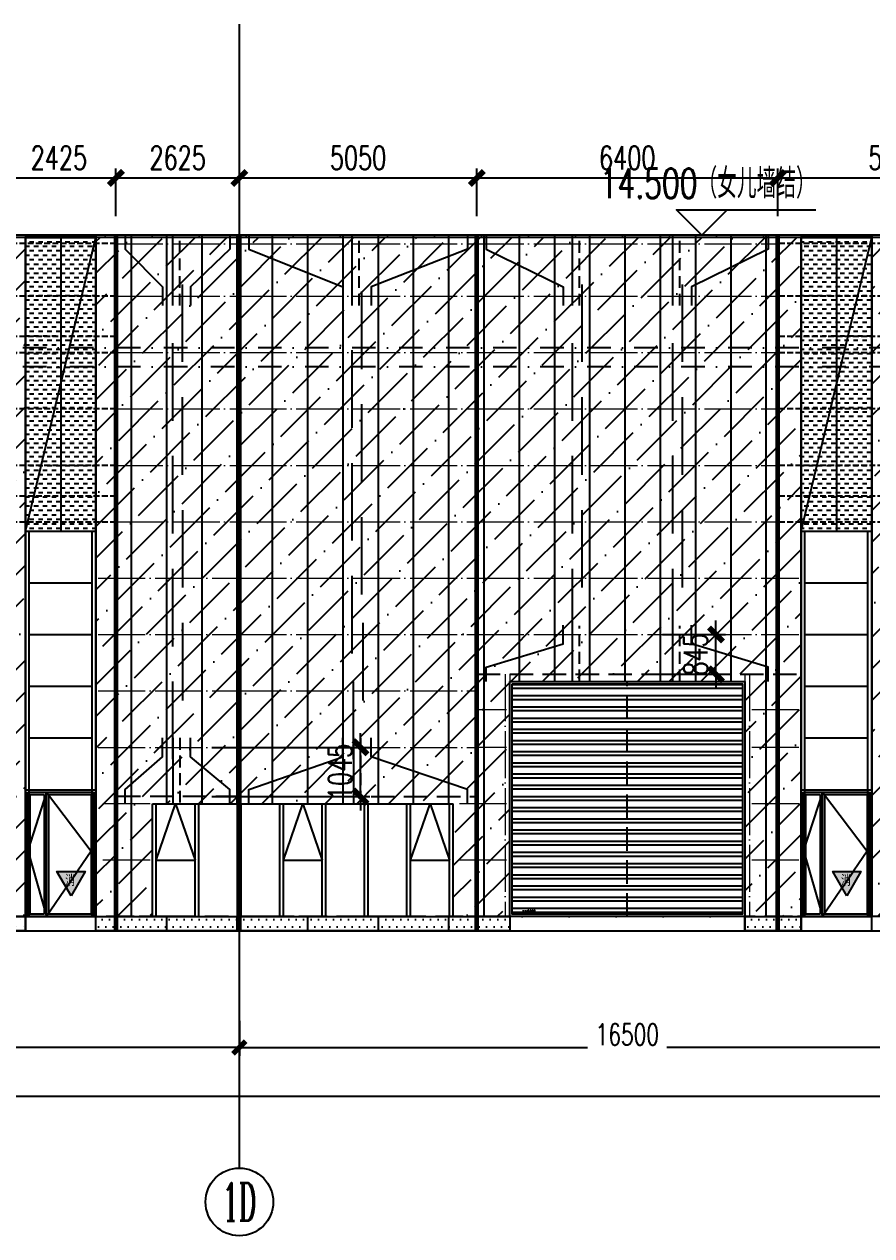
# Model space of a CAD drawing. Extents: x -2072575 to 87763, y -155913 to 742026.
# Drawn here: x -1813073 to -1795048, y 501003 to 526778 of the extents above; entities that cross this region are included whole.
import ezdxf
from ezdxf.enums import TextEntityAlignment as Align

# ---------------------------------------------------------------- set-up
doc = ezdxf.new("R2010")
doc.units = 0
doc.header["$LTSCALE"] = 1000
for name, pattern in [('20剖面图$0$DASH', [0.35, 0.25, -0.1]), ('__DASH', [0.35, 0.25, -0.1]), ('CENTER', [2, 1.25, -0.25, 0.25, -0.25]), ('DASHDOT', [1, 0.5, -0.25, 0, -0.25]), ('DASHED', [0.75, 0.5, -0.25]), ('DOT', [0.25, 0, -0.25]), ('DOTE', [2.42, 2, -0.2, 0.02, -0.2]), ('HIDDEN2', [0.1875, 0.125, -0.0625])]:
    doc.linetypes.add(name, pattern=pattern)
doc.layers.get('Defpoints').update_dxf_attribs({"color": 210})
for name, color, linetype in [('!ZN1-填充-8', 8, 'Continuous'), ('!ZN1-文字-7', 7, 'Continuous'), ('!ZN1-标注-173', 173, 'Continuous'), ('!ZN3-玻璃幕墙-4', 4, 'Continuous'), ('!ZN4-辅助材料-1', 1, 'Continuous'), ('!ZN5-铝材断面-6', 6, 'Continuous'), ('12圆钢+30钢套管撑杆', 3, 'Continuous'), ('12圆钢斜拉条', 30, 'Continuous'), ('12圆钢直拉条', 22, 'Continuous'), ('250×150×4.5×8 H型钢', 3, 'HIDDEN2'), ('3符号', 3, 'Continuous'), ('3铝板幕墙', 3, 'Continuous'), ('4玻璃幕墙', 4, 'Continuous'), ('60x60x5钢方管', 6, '20剖面图$0$DASH'), ('A-AXIS-DOTE', 14, 'DOTE'), ('A-AXIS-DP', 126, 'Continuous'), ('A-HATCH-2', 251, 'Continuous'), ('A-LIN-V', 9, 'Continuous'), ('A-门窗表显示尺寸', 160, 'Continuous'), ('AS-WALL', 40, 'Continuous'), ('DIM', 173, 'Continuous'), ('DOT', 8, 'DOT'), ('DOTE', 1, 'CENTER'), ('IE-填充-JYZS', 7, 'Continuous'), ('压型钢板', 23, 'Continuous')]:
    doc.layers.add(name, color=color, linetype=linetype)
for name, color, linetype, lineweight in [('A-WALL-HATCH', 8, 'Continuous', 13), ('冷弯薄壁C型钢 250x75x20x3.0', 51, 'DOTE', 0), ('梁', 4, 'Continuous', 18)]:
    doc.layers.add(name, color=color, linetype=linetype, lineweight=lineweight)
doc.styles.add('_TCH_AXIS', font='COMPLEX', dxfattribs={"bigfont": 'GBCBIG'})
doc.styles.add('A-STANDARD', font='SIMPLEX', dxfattribs={"bigfont": 'GBCBIG'})
doc.styles.add('DHTEXT-1', font='romans.shx', dxfattribs={"width": 0.7, "bigfont": 'chinese.shx'})
doc.styles.add('卓越符号', font='ROMANS.shx', dxfattribs={"width": 0.7, "bigfont": 'CHINESE.shx'})
doc.styles.add('样式 1', font='romans.shx', dxfattribs={"width": 0.7, "bigfont": 'chinese.shx'})
doc.dimstyles.new('ZN180', dxfattribs={"dimscale": 180, "dimtxt": 2.5, "dimasz": 1.5, "dimexe": 1, "dimexo": 2, "dimgap": 0.9, "dimtad": 1, "dimdec": 0, "dimdsep": 46, "dimtxsty": 'DHTEXT-1', "dimblk": 'ARCHTICK', "dimcen": 2.5, "dimclrd": 173, "dimclre": 173, "dimclrt": 7, "dimazin": 2, "dimtfac": 1, "dimtdec": 0, "dimtix": 1, "dimtmove": 2, "dimatfit": 3, "dimfxl": 0, "dimarcsym": 0})
doc.dimstyles.new('ZN200', dxfattribs={"dimscale": 200, "dimtxt": 2.5, "dimasz": 1.5, "dimexe": 1, "dimexo": 2, "dimgap": 0.9, "dimtad": 1, "dimdec": 0, "dimdsep": 46, "dimtxsty": 'DHTEXT-1', "dimblk": 'ARCHTICK', "dimcen": 2.5, "dimclrd": 173, "dimclre": 173, "dimclrt": 7, "dimazin": 2, "dimtfac": 1, "dimtdec": 0, "dimtix": 1, "dimtmove": 2, "dimatfit": 3, "dimfxl": 0, "dimtolj": 1, "dimtzin": 0, "dimarcsym": 0})
pattern_1 = [(0, (1884997.87, -507792.86), (79.375, 158.75), [0, -158.75])]
pattern_2 = [(45, (1875021.75, -503214.68), (252.5697, 926.08891), [1190.625, -238.125, 0, -238.125])]
pattern_3 = [(0, (1875021.75, -503214.675), (95.25, 95.25), [95.25, -95.25])]

# ---------------------------------------------------------------- blocks, each defined once
blk = doc.blocks.new('_ArchTick')
at = {"color": 0, "linetype": 'ByBlock', "const_width": 0.4}
blk.add_lwpolyline([(-0.5, -0.5), (0.5, 0.5)], dxfattribs=at)
blk = doc.blocks.new('*D84')
at = {"layer": 'Defpoints', "color": 0, "ltscale": 1800, "transparency": 16777216}
for p in [(-600, -1855), (125900, -1855), (125900, -3824)]:
    blk.add_point(p, dxfattribs=at)
at = {"layer": 'DIM', "color": 173, "linetype": 'ByBlock', "lineweight": -2, "ltscale": 1800, "transparency": 16777216}
for p, q in [((-600, -2215), (-600, -4004)), ((125900, -2215), (125900, -4004)), ((-600, -3824), (61655, -3824)), ((125900, -3824), (63644, -3824))]:
    blk.add_line(p, q, dxfattribs=at)
at = {"layer": 'DIM', "color": 173, "lineweight": -2, "ltscale": 1800, "transparency": 16777216, "xscale": 270, "yscale": 270, "zscale": 270, "rotation": 180}
blk.add_blockref('_ArchTick', (-600, -3824), dxfattribs=at)
at = {"layer": 'DIM', "color": 173, "lineweight": -2, "ltscale": 1800, "transparency": 16777216, "xscale": 270, "yscale": 270, "zscale": 270}
blk.add_blockref('_ArchTick', (125900, -3824), dxfattribs=at)
at = {"layer": 'DIM', "color": 7, "ltscale": 1800, "transparency": 16777216, "insert": (62650, -3549), "char_height": 450, "attachment_point": 5, "style": 'DHTEXT-1'}
blk.add_mtext('126500', dxfattribs=at)
blk = doc.blocks.new('*D90')
at = {"layer": 'Defpoints', "color": 0, "ltscale": 1800, "transparency": 16777216}
for p in [(60000, -1855), (76500, -1855), (76500, -2784)]:
    blk.add_point(p, dxfattribs=at)
at = {"layer": 'DIM', "color": 173, "linetype": 'ByBlock', "lineweight": -2, "ltscale": 1800, "transparency": 16777216}
for p, q in [((60000, -2215), (60000, -2964)), ((76500, -2215), (76500, -2964)), ((60000, -2784), (67406, -2784)), ((76500, -2784), (69095, -2784))]:
    blk.add_line(p, q, dxfattribs=at)
at = {"layer": 'DIM', "color": 173, "lineweight": -2, "ltscale": 1800, "transparency": 16777216, "xscale": 270, "yscale": 270, "zscale": 270, "rotation": 180}
blk.add_blockref('_ArchTick', (60000, -2784), dxfattribs=at)
at = {"layer": 'DIM', "color": 173, "lineweight": -2, "ltscale": 1800, "transparency": 16777216, "xscale": 270, "yscale": 270, "zscale": 270}
blk.add_blockref('_ArchTick', (76500, -2784), dxfattribs=at)
at = {"layer": 'DIM', "color": 7, "ltscale": 1800, "transparency": 16777216, "insert": (68250, -2509), "char_height": 450, "attachment_point": 5, "style": 'DHTEXT-1'}
blk.add_mtext('16500', dxfattribs=at)
blk = doc.blocks.new('*D91')
at = {"layer": 'Defpoints', "color": 0, "ltscale": 1800, "transparency": 16777216}
for p in [(76500, -1855), (93000, -1855), (93000, -2784)]:
    blk.add_point(p, dxfattribs=at)
at = {"layer": 'DIM', "color": 173, "linetype": 'ByBlock', "lineweight": -2, "ltscale": 1800, "transparency": 16777216}
for p, q in [((76500, -2215), (76500, -2964)), ((93000, -2215), (93000, -2964)), ((76500, -2784), (83906, -2784)), ((93000, -2784), (85595, -2784))]:
    blk.add_line(p, q, dxfattribs=at)
at = {"layer": 'DIM', "color": 173, "lineweight": -2, "ltscale": 1800, "transparency": 16777216, "xscale": 270, "yscale": 270, "zscale": 270, "rotation": 180}
blk.add_blockref('_ArchTick', (76500, -2784), dxfattribs=at)
at = {"layer": 'DIM', "color": 173, "lineweight": -2, "ltscale": 1800, "transparency": 16777216, "xscale": 270, "yscale": 270, "zscale": 270}
blk.add_blockref('_ArchTick', (93000, -2784), dxfattribs=at)
at = {"layer": 'DIM', "color": 7, "ltscale": 1800, "transparency": 16777216, "insert": (84750, -2509), "char_height": 450, "attachment_point": 5, "style": 'DHTEXT-1'}
blk.add_mtext('16500', dxfattribs=at)
blk = doc.blocks.new('卓越-轴号')
blk.add_circle((0, 0), 4)
at = {"color": 0, "style": '_TCH_AXIS', "width": 1.041667, "flags": 8}
blk.add_attdef('A', text='', height=4.48, dxfattribs=at).set_placement((-2, -2.24), (2, -2.24), align=Align.FIT)
blk = doc.blocks.new('*U226')
at = {"ltscale": 10}
blk.add_line((3.48, 0), (-6.85, 0), dxfattribs=at)
blk.add_lwpolyline([(3, 3), (0, 0), (-3, 3), (13.45, 3)])
at = {"color": 0, "style": '卓越符号', "width": 0.7, "flags": 8}
blk.add_attdef('±0.000', text='', height=3.5, dxfattribs=at).set_placement((13.45, 4.35), align=Align.RIGHT)
blk = doc.blocks.new('消防救援口标识')
blk.add_wipeout([(0, 0), (-150, 260), (150, 260)]).dxf.layer = '!ZN1-标注-173'
at = {"layer": '!ZN1-填充-8'}
h = blk.add_hatch(color=252, dxfattribs=at)
h.dxf.hatch_style = 1
h.paths.add_polyline_path([(0, 0), (-150, 260), (150, 260)])
at = {"layer": '!ZN1-标注-173'}
blk.add_lwpolyline([(0, 0), (-150, 260), (150, 260)], close=True, dxfattribs=at)
at = {"layer": '!ZN1-文字-7', "ltscale": 1.5, "style": '样式 1', "width": 0.7}
blk.add_text('消', height=120, dxfattribs=at).set_placement((-62, 164), align=Align.MIDDLE_LEFT)
blk = doc.blocks.new('w4243')
at = {"layer": '!ZN4-辅助材料-1', "xscale": 2, "yscale": 2, "zscale": 2}
blk.add_blockref('消防救援口标识', (-1646421, 506714), dxfattribs=at)
blk = doc.blocks.new('20250915090950')
at = {"layer": '!ZN1-填充-8'}
h = blk.add_hatch(dxfattribs=at)
h.set_pattern_fill('ANSI36', color=252, scale=300, style=0)
h.set_pattern_definition(pattern_2)
h.paths.add_polyline_path([(56950, 0), (60450, 0), (64550, 0), (58150, 0), (58150, 2400), (64550, 2400), (64550, 0), (65750, 0), (65750, 5000), (70750, 5000), (70750, 0), (71950, 0), (71950, 14450), (56950, 14450)])
h = blk.add_hatch(dxfattribs=at)
h.set_pattern_fill('ANSI36', color=252, scale=300, style=0)
h.set_pattern_definition(pattern_2)
h.paths.add_polyline_path([(73450, 0), (76950, 0), (81050, 0), (74650, 0), (74650, 2400), (81050, 2400), (81050, 0), (82250, 0), (82250, 5000), (87250, 5000), (87250, 0), (88450, 0), (88450, 14450), (73450, 14450)])
h = blk.add_hatch(dxfattribs=at)
h.set_pattern_fill('ANSI36', color=252, scale=300, style=0)
h.set_pattern_definition(pattern_2)
h.paths.add_polyline_path([(89950, 0), (93450, 0), (97550, 0), (91150, 0), (91150, 2400), (97550, 2400), (97550, 0), (98750, 0), (98750, 5000), (103750, 5000), (103750, 0), (104950, 0), (104950, 14450), (89950, 14450)])
h = blk.add_hatch(dxfattribs=at)
h.set_pattern_fill('DOTS', color=252, scale=100, style=0)
h.set_pattern_definition(pattern_1)
h.paths.add_polyline_path([(73450, 0), (82250, 0), (82250, -300), (73450, -300)])
h = blk.add_hatch(dxfattribs=at)
h.set_pattern_fill('DOTS', color=252, scale=100, style=0)
h.set_pattern_definition(pattern_1)
h.paths.add_polyline_path([(70750, 0), (71950, 0), (71950, -300), (70750, -300)])
h = blk.add_hatch(dxfattribs=at)
h.set_pattern_fill('DOTS', color=252, scale=100, style=0)
h.set_pattern_definition(pattern_1)
h.paths.add_polyline_path([(87250, 0), (88450, 0), (88450, -300), (87250, -300)])
at = {"layer": 'A-HATCH-2'}
h = blk.add_hatch(dxfattribs=at)
h.set_pattern_fill('ANSI32', color=256, scale=50, angle=45)
h.set_pattern_definition([(180, (1725730.16, -517237.45), (-1e-14, -238.125), []), (180, (1725650.8, -517158.08), (-1e-14, -238.125), [])])
h.paths.add_polyline_path([(82300, 4950), (87200, 4950), (87200, 50), (82300, 50)])
at = {"layer": 'IE-填充-JYZS', "ltscale": 10}
h = blk.add_hatch(dxfattribs=at)
h.set_pattern_fill('DASH', color=252, scale=100)
h.set_pattern_definition(pattern_3)
h.paths.add_polyline_path([(73450, 8200), (71950, 8200), (71950, 14450), (73450, 14450)])
h = blk.add_hatch(dxfattribs=at)
h.set_pattern_fill('DASH', color=252, scale=100)
h.set_pattern_definition(pattern_3)
h.paths.add_polyline_path([(89950, 8200), (88450, 8200), (88450, 14450), (89950, 14450)])
at = {"layer": '!ZN3-玻璃幕墙-4', "color": 252, "ltscale": 10}
for points in [[(74730, 1200), (75145, 2400), (75560, 1200)], [(77440, 1200), (77850, 2400), (78260, 1200)], [(80140, 1200), (80555, 2400), (80970, 1200)]]:
    blk.add_lwpolyline(points, dxfattribs=at)
at = {"layer": '3铝板幕墙', "color": 252, "ltscale": 2000}
for p, q in [((74950, 0), (74950, -300)), ((76450, 0), (76450, -300)), ((77950, 0), (77950, -300)), ((79450, 0), (79450, -300)), ((80950, 0), (80950, -300))]:
    blk.add_line(p, q, dxfattribs=at)
for points in [[(70750, 0), (71950, 0), (71950, -300), (70750, -300)], [(73450, 0), (82250, 0), (82250, -300), (73450, -300)], [(87250, 0), (88450, 0), (88450, -300), (87250, -300)]]:
    blk.add_lwpolyline(points, close=True, dxfattribs=at)
at = {"layer": '4玻璃幕墙', "color": 252, "ltscale": 1.5}
for p, q in [((71950, 0), (71950, 8200)), ((71950, 8200), (73450, 8200)), ((72030, 0), (72030, 8200)), ((73370, 0), (73370, 8200)), ((73450, 0), (73450, 8200)), ((88450, 0), (88450, 8200)), ((88450, 8200), (89950, 8200)), ((88530, 0), (88530, 8200)), ((89870, 0), (89870, 8200)), ((89950, 0), (89950, 8200)), ((72030, 7100), (73370, 7100)), ((88530, 7100), (89870, 7100)), ((72030, 6000), (73370, 6000)), ((88530, 6000), (89870, 6000)), ((72030, 4900), (73370, 4900)), ((88530, 4900), (89870, 4900)), ((72030, 3800), (73370, 3800)), ((88530, 3800), (89870, 3800)), ((72030, 2700), (73370, 2700)), ((88530, 2700), (89870, 2700)), ((74650, 0), (74650, 2400)), ((74650, 2400), (81050, 2400)), ((74730, 0), (74730, 2400)), ((75560, 0), (75560, 2400)), ((75640, 0), (75640, 2400)), ((76460, 0), (76460, 2400)), ((76540, 0), (76540, 2400)), ((77360, 0), (77360, 2400)), ((77440, 0), (77440, 2400)), ((78260, 0), (78260, 2400)), ((78340, 0), (78340, 2400)), ((79160, 0), (79160, 2400)), ((79240, 0), (79240, 2400)), ((80060, 0), (80060, 2400)), ((80140, 0), (80140, 2400)), ((80970, 0), (80970, 2400)), ((81050, 0), (81050, 2400)), ((74730, 1200), (75560, 1200)), ((77440, 1200), (78260, 1200)), ((80140, 1200), (80970, 1200)), ((73450, 0), (71950, 0)), ((74650, 0), (81050, 0)), ((89950, 0), (88450, 0))]:
    blk.add_line(p, q, dxfattribs=at)
at = {"layer": '4玻璃幕墙', "color": 252}
for p, q in [((71950, 2700), (73450, 2700)), ((71950, 0), (71950, 2700)), ((72000, 0), (72000, 2650)), ((72000, 2650), (72400, 2650)), ((72050, 50), (72050, 2600)), ((72050, 2600), (72350, 2600)), ((72350, 2600), (72350, 50)), ((72400, 0), (72400, 2650)), ((72400, 2650), (73400, 2650)), ((72450, 50), (72450, 2600)), ((72450, 2600), (73350, 2600)), ((73350, 2600), (73350, 50)), ((73400, 2650), (73400, 0)), ((73450, 2700), (73450, 0)), ((88450, 2700), (89950, 2700)), ((88450, 0), (88450, 2700)), ((88500, 0), (88500, 2650)), ((88500, 2650), (88900, 2650)), ((88550, 50), (88550, 2600)), ((88550, 2600), (88850, 2600)), ((88850, 2600), (88850, 50)), ((88900, 0), (88900, 2650)), ((88900, 2650), (89900, 2650)), ((88950, 50), (88950, 2600)), ((88950, 2600), (89850, 2600)), ((89850, 2600), (89850, 50)), ((89900, 2650), (89900, 0)), ((89950, 2700), (89950, 0)), ((73450, 0), (71950, 0)), ((72350, 50), (72050, 50)), ((73350, 50), (72450, 50)), ((89950, 0), (88450, 0)), ((88850, 50), (88550, 50)), ((89850, 50), (88950, 50))]:
    blk.add_line(p, q, dxfattribs=at)
for points in [[(72400, 2650), (72000, 1403), (72400, 0)], [(88900, 2650), (88500, 1403), (88900, 0)]]:
    blk.add_lwpolyline(points, dxfattribs=at)
at = {"layer": 'A-AXIS-DOTE', "linetype": '__DASH', "ltscale": 2}
blk.add_line((84750, 0), (84750, 5000), dxfattribs=at)
at = {"layer": 'A-LIN-V', "color": 252}
for p, q in [((109900, 14500), (-600, 14500)), ((110000, 14450), (-600, 14450)), ((71950, 14500), (73450, 14500)), ((71950, -300), (71950, 14450)), ((71950, 14450), (73450, 14450)), ((73450, -300), (73450, 14450)), ((88450, 14500), (89950, 14500)), ((88450, -300), (88450, 14450)), ((88450, 14450), (89950, 14450)), ((89950, -300), (89950, 14450)), ((71950, 0), (73450, 0)), ((73450, 0), (71950, 0)), ((82250, 0), (82250, -300)), ((88450, 0), (89950, 0)), ((89950, 0), (88450, 0)), ((87250, 0), (87250, -300))]:
    blk.add_line(p, q, dxfattribs=at)
blk.add_lwpolyline([(82250, 5000), (87250, 5000), (87250, 0), (82250, 0)], close=True, dxfattribs=at)
at = {"layer": 'A-WALL-HATCH'}
blk.add_line((81050, 0), (73970, 0), dxfattribs=at)
at = {"layer": 'A-门窗表显示尺寸', "color": 252}
blk.add_lwpolyline([(82300, 4950), (87200, 4950), (87200, 50), (82300, 50)], close=True, dxfattribs=at)
at = {"layer": 'AS-WALL', "color": 252}
for points in [[(71950, 8200), (71950, 8200), (73450, 14450)], [(88450, 8200), (88450, 8200), (89950, 14450)]]:
    blk.add_lwpolyline(points, dxfattribs=at)
at = {"layer": '压型钢板', "color": 252, "ltscale": 10}
for p, q in [((71950, 14500), (71950, 0)), ((72700, 14500), (72700, 8200)), ((73450, 14500), (73450, 0)), ((74200, 14500), (74200, 0)), ((74950, 14500), (74950, 2400)), ((75700, 14500), (75700, 2400)), ((76450, 14500), (76450, 2400)), ((77200, 14500), (77200, 2400)), ((77950, 14500), (77950, 2400)), ((78700, 14500), (78700, 2400)), ((79450, 14500), (79450, 2400)), ((80200, 14500), (80200, 2400)), ((80950, 14500), (80950, 2400)), ((81700, 14500), (81700, 0)), ((82450, 14500), (82450, 5000)), ((83200, 14500), (83200, 5000)), ((83950, 14500), (83950, 5000)), ((84700, 14500), (84700, 5000)), ((85450, 14500), (85450, 5000)), ((86200, 14500), (86200, 5000)), ((86950, 14500), (86950, 5000)), ((87700, 14500), (87700, 0)), ((88450, 14500), (88450, 0)), ((89200, 14500), (89200, 8200)), ((89950, 14500), (89950, 0))]:
    blk.add_line(p, q, dxfattribs=at)
at = {"layer": 'A-WALL-HATCH'}
for p in [(1719341, -506271), (1735841, -506271)]:
    blk.add_blockref('w4243', p, dxfattribs=at)
at = {"layer": 'A-门窗表显示尺寸', "color": 252, "style": 'A-STANDARD', "width": 0.705882}
blk.add_text('JLM5050', height=59.5, dxfattribs=at).set_placement((82500, 80))
at = {"layer": '4玻璃幕墙', "color": 252}
for points in [[(72400, 2650), (73350, 1393), (72400, 0)], [(88900, 2650), (89850, 1393), (88900, 0)]]:
    blk.add_lwpolyline(points, dxfattribs=at)
blk = doc.blocks.new('A$C79cc59f2')
at = {"layer": '3铝板幕墙', "ltscale": 1000}
blk.add_blockref('20250915090950', (0, 0), dxfattribs=at)
blk = doc.blocks.new('*D3405')
at = {"layer": 'Defpoints', "color": 0, "ltscale": 10, "transparency": 16777216}
for p in [(-1791998, 523507), (-1797048, 522293), (-1791998, 522293)]:
    blk.add_point(p, dxfattribs=at)
at = {"layer": 'DIM', "color": 173, "linetype": 'ByBlock', "lineweight": -2, "ltscale": 10, "transparency": 16777216}
for p, q in [((-1797048, 522693), (-1797048, 523707)), ((-1797048, 523507), (-1791998, 523507)), ((-1791998, 522693), (-1791998, 523707))]:
    blk.add_line(p, q, dxfattribs=at)
at = {"layer": 'DIM', "color": 173, "lineweight": -2, "ltscale": 10, "transparency": 16777216, "xscale": 300, "yscale": 300, "zscale": 300, "rotation": 180}
blk.add_blockref('_ArchTick', (-1797048, 523507), dxfattribs=at)
at = {"layer": 'DIM', "color": 173, "lineweight": -2, "ltscale": 10, "transparency": 16777216, "xscale": 300, "yscale": 300, "zscale": 300}
blk.add_blockref('_ArchTick', (-1791998, 523507), dxfattribs=at)
at = {"layer": 'DIM', "color": 7, "ltscale": 10, "transparency": 16777216, "insert": (-1794523, 523937), "char_height": 500, "attachment_point": 5, "style": 'DHTEXT-1'}
blk.add_mtext('\\A1;5050', dxfattribs=at)
blk = doc.blocks.new('*D3406')
at = {"layer": 'Defpoints', "color": 0, "ltscale": 10, "transparency": 16777216}
for p in [(-1797048, 523507), (-1803448, 522293), (-1797048, 522293)]:
    blk.add_point(p, dxfattribs=at)
at = {"layer": 'DIM', "color": 173, "linetype": 'ByBlock', "lineweight": -2, "ltscale": 10, "transparency": 16777216}
for p, q in [((-1803448, 522693), (-1803448, 523707)), ((-1803448, 523507), (-1797048, 523507)), ((-1797048, 522693), (-1797048, 523707))]:
    blk.add_line(p, q, dxfattribs=at)
at = {"layer": 'DIM', "color": 173, "lineweight": -2, "ltscale": 10, "transparency": 16777216, "xscale": 300, "yscale": 300, "zscale": 300, "rotation": 180}
blk.add_blockref('_ArchTick', (-1803448, 523507), dxfattribs=at)
at = {"layer": 'DIM', "color": 173, "lineweight": -2, "ltscale": 10, "transparency": 16777216, "xscale": 300, "yscale": 300, "zscale": 300}
blk.add_blockref('_ArchTick', (-1797048, 523507), dxfattribs=at)
at = {"layer": 'DIM', "color": 7, "ltscale": 10, "transparency": 16777216, "insert": (-1800248, 523937), "char_height": 500, "attachment_point": 5, "style": 'DHTEXT-1'}
blk.add_mtext('\\A1;6400', dxfattribs=at)
blk = doc.blocks.new('*D3407')
at = {"layer": 'Defpoints', "color": 0, "ltscale": 10, "transparency": 16777216}
for p in [(-1803448, 523507), (-1808498, 522293), (-1803448, 522293)]:
    blk.add_point(p, dxfattribs=at)
at = {"layer": 'DIM', "color": 173, "linetype": 'ByBlock', "lineweight": -2, "ltscale": 10, "transparency": 16777216}
for p, q in [((-1808498, 522693), (-1808498, 523707)), ((-1808498, 523507), (-1803448, 523507)), ((-1803448, 522693), (-1803448, 523707))]:
    blk.add_line(p, q, dxfattribs=at)
at = {"layer": 'DIM', "color": 173, "lineweight": -2, "ltscale": 10, "transparency": 16777216, "xscale": 300, "yscale": 300, "zscale": 300, "rotation": 180}
blk.add_blockref('_ArchTick', (-1808498, 523507), dxfattribs=at)
at = {"layer": 'DIM', "color": 173, "lineweight": -2, "ltscale": 10, "transparency": 16777216, "xscale": 300, "yscale": 300, "zscale": 300}
blk.add_blockref('_ArchTick', (-1803448, 523507), dxfattribs=at)
at = {"layer": 'DIM', "color": 7, "ltscale": 10, "transparency": 16777216, "insert": (-1805973, 523937), "char_height": 500, "attachment_point": 5, "style": 'DHTEXT-1'}
blk.add_mtext('\\A1;5050', dxfattribs=at)
blk = doc.blocks.new('*D3408')
at = {"layer": 'Defpoints', "color": 0, "ltscale": 10, "transparency": 16777216}
for p in [(-1808498, 523507), (-1811123, 522293), (-1808498, 522293)]:
    blk.add_point(p, dxfattribs=at)
at = {"layer": 'DIM', "color": 173, "linetype": 'ByBlock', "lineweight": -2, "ltscale": 10, "transparency": 16777216}
for p, q in [((-1811123, 522693), (-1811123, 523707)), ((-1811123, 523507), (-1808498, 523507)), ((-1808498, 522693), (-1808498, 523707))]:
    blk.add_line(p, q, dxfattribs=at)
at = {"layer": 'DIM', "color": 173, "lineweight": -2, "ltscale": 10, "transparency": 16777216, "xscale": 300, "yscale": 300, "zscale": 300, "rotation": 180}
blk.add_blockref('_ArchTick', (-1811123, 523507), dxfattribs=at)
at = {"layer": 'DIM', "color": 173, "lineweight": -2, "ltscale": 10, "transparency": 16777216, "xscale": 300, "yscale": 300, "zscale": 300}
blk.add_blockref('_ArchTick', (-1808498, 523507), dxfattribs=at)
at = {"layer": 'DIM', "color": 7, "ltscale": 10, "transparency": 16777216, "insert": (-1809810, 523937), "char_height": 500, "attachment_point": 5, "style": 'DHTEXT-1'}
blk.add_mtext('\\A1;2625', dxfattribs=at)
blk = doc.blocks.new('*D3409')
at = {"layer": 'Defpoints', "color": 0, "ltscale": 10, "transparency": 16777216}
for p in [(-1811123, 523507), (-1813548, 522293), (-1811123, 522293)]:
    blk.add_point(p, dxfattribs=at)
at = {"layer": 'DIM', "color": 173, "linetype": 'ByBlock', "lineweight": -2, "ltscale": 10, "transparency": 16777216}
for p, q in [((-1813548, 522693), (-1813548, 523707)), ((-1813548, 523507), (-1811123, 523507)), ((-1811123, 522693), (-1811123, 523707))]:
    blk.add_line(p, q, dxfattribs=at)
at = {"layer": 'DIM', "color": 173, "lineweight": -2, "ltscale": 10, "transparency": 16777216, "xscale": 300, "yscale": 300, "zscale": 300, "rotation": 180}
blk.add_blockref('_ArchTick', (-1813548, 523507), dxfattribs=at)
at = {"layer": 'DIM', "color": 173, "lineweight": -2, "ltscale": 10, "transparency": 16777216, "xscale": 300, "yscale": 300, "zscale": 300}
blk.add_blockref('_ArchTick', (-1811123, 523507), dxfattribs=at)
at = {"layer": 'DIM', "color": 7, "ltscale": 10, "transparency": 16777216, "insert": (-1812335, 523937), "char_height": 500, "attachment_point": 5, "style": 'DHTEXT-1'}
blk.add_mtext('\\A1;2425', dxfattribs=at)
blk = doc.blocks.new('*D3445')
at = {"layer": 'Defpoints', "color": 0, "ltscale": 10, "transparency": 16777216}
for p in [(-1809480, 511393), (-1805923, 511393), (-1809480, 510348)]:
    blk.add_point(p, dxfattribs=at)
at = {"layer": 'DIM', "color": 173, "linetype": 'ByBlock', "lineweight": -2, "ltscale": 10, "transparency": 16777216}
for p, q in [((-1805923, 511393), (-1805923, 511693)), ((-1809080, 511393), (-1805723, 511393)), ((-1805923, 510348), (-1805923, 511393)), ((-1809080, 510348), (-1805723, 510348)), ((-1805923, 510348), (-1805923, 510048))]:
    blk.add_line(p, q, dxfattribs=at)
at = {"layer": 'DIM', "color": 173, "lineweight": -2, "ltscale": 10, "transparency": 16777216, "xscale": 300, "yscale": 300, "zscale": 300}
for p, rotation in [((-1805923, 511393), 270), ((-1805923, 510348), 90)]:
    blk.add_blockref('_ArchTick', p, dxfattribs=dict(at, rotation=rotation))
at = {"layer": 'DIM', "color": 7, "ltscale": 10, "transparency": 16777216, "insert": (-1806353, 510870), "char_height": 500, "attachment_point": 5, "rotation": 90, "style": 'DHTEXT-1'}
blk.add_mtext('\\A1;1045', dxfattribs=at)
blk = doc.blocks.new('*D3446')
at = {"layer": 'Defpoints', "color": 0, "ltscale": 10, "transparency": 16777216}
for p in [(-1799898, 513793), (-1798362, 513793), (-1799898, 512948)]:
    blk.add_point(p, dxfattribs=at)
at = {"layer": 'DIM', "color": 173, "linetype": 'ByBlock', "lineweight": -2, "ltscale": 10, "transparency": 16777216}
for p, q in [((-1798362, 513793), (-1798362, 514093)), ((-1799498, 513793), (-1798162, 513793)), ((-1798362, 512948), (-1798362, 513793)), ((-1799498, 512948), (-1798162, 512948)), ((-1798362, 512948), (-1798362, 512648))]:
    blk.add_line(p, q, dxfattribs=at)
at = {"layer": 'DIM', "color": 173, "lineweight": -2, "ltscale": 10, "transparency": 16777216, "xscale": 300, "yscale": 300, "zscale": 300}
for p, rotation in [((-1798362, 513793), 270), ((-1798362, 512948), 90)]:
    blk.add_blockref('_ArchTick', p, dxfattribs=dict(at, rotation=rotation))
at = {"layer": 'DIM', "color": 7, "ltscale": 10, "transparency": 16777216, "insert": (-1798792, 513370), "char_height": 500, "attachment_point": 5, "rotation": 90, "style": 'DHTEXT-1'}
blk.add_mtext('\\A1;845', dxfattribs=at)
blk = doc.blocks.new('20250821111708')
at = {"layer": 'DOT', "linetype": 'DASHDOT'}
for p, q in [((111400.4, 14500), (-7557.7, 14500)), ((111400.4, 12100), (-7557.7, 12100)), ((111400.4, 11700), (-7557.7, 11700)), ((132268.5, 0), (-7557.7, 0))]:
    blk.add_line(p, q, dxfattribs=at)
at = {"layer": 'DOTE', "ltscale": 180}
blk.add_line((76500, -5350), (76500, 18985.3), dxfattribs=at)
at = {"layer": '3符号', "color": 7}
ref = blk.add_blockref('*U226', (86336.6, 14500), dxfattribs=dict(at, xscale=180, yscale=180, zscale=180, rotation=359.9999999999989))
ref.add_attrib('±0.000', '14.500（女儿墙结）', dxfattribs={"layer": '0', "color": 0, "height": 630, "rotation": 360, "style": '卓越符号', "width": 0.7}).set_placement((88757.6, 15283), align=Align.RIGHT)
ref = blk.add_blockref('卓越-轴号', (76501.1, -6070), dxfattribs=dict(at, xscale=180, yscale=180, zscale=180))
ref.add_attrib('A', '1D', dxfattribs={"layer": '0', "color": 0, "height": 806.4, "style": '_TCH_AXIS', "width": 0.585938}).set_placement((76141.1, -6473.2), (76861.1, -6473.2), align=Align.FIT)
at = {"layer": 'DIM', "ltscale": 1800}
for base, p1, p2, picture, middle in [((125900, -3824.1), (-600, -1854.7), (125900, -1854.7), '*D84', (62650, -3549.1)), ((76500, -2784.1), (60000, -1854.7), (76500, -1854.7), '*D90', (68250, -2509.1)), ((93000, -2784.1), (76500, -1854.7), (93000, -1854.7), '*D91', (84750, -2509.1))]:
    dim = blk.add_linear_dim(base=base, p1=p1, p2=p2, angle=0, dimstyle='ZN180', dxfattribs=at)
    dim.commit()
    dim.dimension.update_dxf_attribs({"geometry": picture, "text_midpoint": middle, "dimtype": 129})

msp = doc.modelspace()

# ---------------------------------------------------------------- block references
at = {"layer": '!ZN5-铝材断面-6', "ltscale": 1000}
msp.add_blockref('A$C79cc59f2', (-1884997.9, 507792.9), dxfattribs=at)

# ---------------------------------------------------------------- next in the draw order: linework, layer by layer
at = {"layer": '12圆钢+30钢套管撑杆', "color": 3}
for p, q in [((-1809910.7, 520792.9), (-1809910.7, 522292.9)), ((-1806097.9, 520792.9), (-1806097.9, 522292.9)), ((-1801414.5, 520792.9), (-1801414.5, 522292.9)), ((-1799281.2, 520792.9), (-1799281.2, 522292.9)), ((-1801414.5, 512797.9), (-1801414.5, 513980.4)), ((-1799281.2, 512797.9), (-1799281.2, 513980.4)), ((-1809910.7, 511592.9), (-1809910.7, 510192.9)), ((-1806072.9, 511592.9), (-1806072.9, 510192.9))]:
    msp.add_line(p, q, dxfattribs=at)
at = {"layer": '12圆钢+30钢套管撑杆', "color": 3, "linetype": 'DASHED', "ltscale": 0.5}
for p, q in [((-1809760.7, 520792.9), (-1809760.7, 522292.9)), ((-1805947.9, 520792.9), (-1805947.9, 522292.9)), ((-1801264.5, 520792.9), (-1801264.5, 522292.9)), ((-1799131.2, 520792.9), (-1799131.2, 522292.9)), ((-1801264.5, 512797.9), (-1801264.5, 513980.4)), ((-1799131.2, 512797.9), (-1799131.2, 513980.4)), ((-1809760.7, 511592.9), (-1809760.7, 510192.9)), ((-1805922.9, 511592.9), (-1805922.9, 510192.9))]:
    msp.add_line(p, q, dxfattribs=at)
at = {"layer": '12圆钢斜拉条', "ltscale": 1000}
for points in [[(-1810922.9, 522292.9), (-1810922.9, 521992.9), (-1810135.7, 521192.9), (-1810135.7, 520792.9)], [(-1808698.4, 522292.9), (-1808698.4, 521992.9), (-1809535.7, 521192.9), (-1809535.7, 520792.9)], [(-1808297.9, 522292.9), (-1808297.9, 521992.9), (-1806297.9, 521192.9), (-1806297.9, 520792.9)], [(-1803647.9, 522292.9), (-1803647.9, 521992.9), (-1805697.9, 521192.9), (-1805697.9, 520792.9)], [(-1803247.9, 522292.9), (-1803247.9, 521992.9), (-1801614.4, 521192.9), (-1801614.4, 520792.9)], [(-1797247.9, 522292.9), (-1797247.9, 521992.9), (-1798881.4, 521192.9), (-1798881.4, 520792.9)], [(-1803247.9, 512797.9), (-1803247.9, 513097.9), (-1801614.4, 513592.9), (-1801614.4, 513992.9)], [(-1797247.9, 512797.9), (-1797247.9, 513097.9), (-1798881.4, 513592.9), (-1798881.4, 513992.9)], [(-1810922.9, 510197.9), (-1810922.9, 510497.9), (-1810135.7, 511192.9), (-1810135.7, 511592.9)], [(-1808698.4, 510197.9), (-1808698.4, 510497.9), (-1809535.7, 511192.9), (-1809535.7, 511592.9)], [(-1808297.9, 510197.9), (-1808297.9, 510497.9), (-1806297.9, 511192.9), (-1806297.9, 511592.9)], [(-1803647.9, 510197.9), (-1803647.9, 510497.9), (-1805697.9, 511192.9), (-1805697.9, 511592.9)]]:
    msp.add_lwpolyline(points, dxfattribs=at)
at = {"layer": '12圆钢直拉条', "ltscale": 1000}
for p, q in [((-1809710.7, 521242.9), (-1809710.7, 519592.9)), ((-1801214.5, 521242.9), (-1801214.5, 519592.9)), ((-1799081.2, 521242.9), (-1799081.2, 519592.9)), ((-1805897.9, 521092.9), (-1805897.9, 519442.9)), ((-1809910.7, 518342.9), (-1809910.7, 519992.9)), ((-1801414.5, 518342.9), (-1801414.5, 519992.9)), ((-1799281.2, 518342.9), (-1799281.2, 519992.9)), ((-1806097.9, 518192.9), (-1806097.9, 519842.9)), ((-1809710.7, 518842.9), (-1809710.7, 517192.9)), ((-1805897.9, 518692.9), (-1805897.9, 517042.9)), ((-1801214.5, 518842.9), (-1801214.5, 517192.9)), ((-1799081.2, 518842.9), (-1799081.2, 517192.9)), ((-1809910.7, 515942.9), (-1809910.7, 517592.9)), ((-1801414.5, 515942.9), (-1801414.5, 517592.9)), ((-1799281.2, 515942.9), (-1799281.2, 517592.9)), ((-1806097.9, 515792.9), (-1806097.9, 517442.9)), ((-1809710.4, 516442.9), (-1809710.4, 514792.9)), ((-1805897.9, 516292.9), (-1805897.9, 514642.9)), ((-1801214.5, 516442.9), (-1801214.5, 514792.9)), ((-1799081.2, 516442.9), (-1799081.2, 514792.9)), ((-1809910.4, 513542.9), (-1809910.4, 515192.9)), ((-1806097.9, 513392.9), (-1806097.9, 515042.9)), ((-1801414.5, 513542.9), (-1801414.5, 515192.9)), ((-1799281.2, 513542.9), (-1799281.2, 515192.9)), ((-1809710.4, 514042.9), (-1809710.4, 512392.9)), ((-1805872.9, 514042.9), (-1805872.9, 512392.9)), ((-1809910.4, 511142.9), (-1809910.4, 512792.9)), ((-1806072.9, 511142.9), (-1806072.9, 512792.9))]:
    msp.add_line(p, q, dxfattribs=at)
at = {"layer": '250×150×4.5×8 H型钢', "linetype": '20剖面图$0$DASH', "ltscale": 2}
for p, q in [((-1803447.9, 512947.9), (-1796597.9, 512947.9)), ((-1808497.9, 510347.9), (-1811122.9, 510347.9)), ((-1808497.9, 510347.9), (-1803447.9, 510347.9))]:
    msp.add_line(p, q, dxfattribs=at)
at = {"layer": '60x60x5钢方管', "ltscale": 0.5}
for p, q in [((-1811122.8, 522110), (-1813547.9, 522110)), ((-1794622.8, 522110), (-1797047.9, 522110)), ((-1811122.8, 520992.9), (-1813547.9, 520992.9)), ((-1794622.8, 520992.9), (-1797047.9, 520992.9)), ((-1811122.8, 520133.8), (-1813547.9, 520133.8)), ((-1794622.8, 520133.8), (-1797047.9, 520133.8)), ((-1811122.8, 519787.2), (-1813547.9, 519787.2)), ((-1794622.8, 519787.2), (-1797047.9, 519787.2)), ((-1811122.8, 518592.9), (-1813547.9, 518592.9)), ((-1794622.8, 518592.9), (-1797047.9, 518592.9)), ((-1811122.8, 517392.9), (-1813547.9, 517392.9)), ((-1794622.8, 517392.9), (-1797047.9, 517392.9)), ((-1811122.8, 516737.9), (-1813547.9, 516737.9)), ((-1794622.8, 516737.9), (-1797047.9, 516737.9)), ((-1811122.8, 516187.2, 0), (-1813547.9, 516187.2, 0)), ((-1794622.8, 516187.2, 0), (-1797047.9, 516187.2, 0))]:
    msp.add_line(p, q, dxfattribs=at)
at = {"layer": 'A-AXIS-DOTE', "linetype": '__DASH', "ltscale": 2}
msp.add_line((-1752729.4, 507792.9), (-1892555.5, 507792.9), dxfattribs=at)
at = {"layer": 'A-WALL-HATCH'}
msp.add_line((-1803947.9, 507792.9), (-1811027.5, 507792.9), dxfattribs=at)
at = {"layer": 'AS-WALL'}
msp.add_line((-1892555.5, 507492.9), (-1752729.4, 507492.9), dxfattribs=at)
at = {"layer": '冷弯薄壁C型钢 250x75x20x3.0', "ltscale": 0.5}
for p, q in [((-1811122.9, 522105.4), (-1808498.4, 522105.4)), ((-1808497.9, 522105.4), (-1803447.9, 522105.4)), ((-1803447.9, 522105.4), (-1797047.9, 522105.4)), ((-1811122.9, 520992.9), (-1808498.4, 520992.9)), ((-1808497.9, 520992.9), (-1803447.9, 520992.9)), ((-1803447.9, 520992.9), (-1797047.9, 520992.9)), ((-1811122.9, 519792.9), (-1808498.4, 519792.9)), ((-1808497.9, 519792.9), (-1803447.9, 519792.9)), ((-1803447.9, 519792.9), (-1797047.9, 519792.9)), ((-1811122.9, 518592.9), (-1808498.4, 518592.9)), ((-1808497.9, 518592.9), (-1803447.9, 518592.9)), ((-1803447.9, 518592.9), (-1797047.9, 518592.9)), ((-1811122.9, 517392.9), (-1808498.4, 517392.9)), ((-1808497.9, 517392.9), (-1803447.9, 517392.9)), ((-1803447.9, 517392.9), (-1797047.9, 517392.9)), ((-1811122.9, 516192.9), (-1808497.9, 516192.9)), ((-1808497.9, 516192.9), (-1803447.9, 516192.9)), ((-1803447.9, 516192.9), (-1797047.9, 516192.9)), ((-1811497.9, 514992.9), (-1808497.9, 514992.9)), ((-1808497.9, 514992.9), (-1803447.9, 514992.9)), ((-1803447.9, 514992.9), (-1796597.9, 514992.9)), ((-1811497.9, 513792.9), (-1808497.9, 513792.9)), ((-1808497.9, 513792.9), (-1803447.9, 513792.9)), ((-1808497.9, 513792.9), (-1803447.9, 513792.9)), ((-1803447.9, 513792.9), (-1796597.9, 513792.9)), ((-1802845.4, 512947.9), (-1802845.4, 507792.9)), ((-1802747.9, 512947.9), (-1802747.9, 507792.9)), ((-1797747.9, 512947.9), (-1797747.9, 507792.9)), ((-1797650.3, 512947.9), (-1797650.3, 507792.9)), ((-1811497.9, 512592.9), (-1808497.9, 512592.9)), ((-1808497.9, 512592.9), (-1803447.9, 512592.9)), ((-1802817.9, 512192.9), (-1803447.9, 512192.9)), ((-1796597.9, 512192.9), (-1797677.9, 512192.9)), ((-1811497.9, 511392.9), (-1808497.9, 511392.9)), ((-1808497.9, 511392.9), (-1803447.9, 511392.9)), ((-1802817.9, 511392.9), (-1803447.9, 511392.9)), ((-1796597.9, 511392.9), (-1797677.9, 511392.9)), ((-1810397.9, 510192.9), (-1811477.9, 510192.9)), ((-1802817.9, 510192.9), (-1803897.8, 510192.9)), ((-1796597.9, 510192.9), (-1797677.9, 510192.9)), ((-1810397.9, 508992.9), (-1811477.9, 508992.9)), ((-1802817.9, 508992.9), (-1803897.8, 508992.9)), ((-1796597.9, 508992.9), (-1797677.9, 508992.9)), ((-1810397.9, 507792.9), (-1811477.9, 507792.9)), ((-1802817.9, 507792.9), (-1803897.8, 507792.9)), ((-1796597.9, 507792.9), (-1797677.9, 507792.9))]:
    msp.add_line(p, q, dxfattribs=at)
at = {"layer": '梁', "color": 1, "ltscale": 10, "const_width": 100}
msp.add_lwpolyline([(-1811122.9, 522292.9), (-1811122.9, 507492.9)], dxfattribs=at)
at = {"layer": '梁', "ltscale": 10, "const_width": 100}
for points in [[(-1808497.9, 522292.9), (-1808497.9, 507492.9)], [(-1803447.9, 522292.9), (-1803447.9, 507492.9)], [(-1797047.9, 522292.9), (-1797047.9, 507492.9)]]:
    msp.add_lwpolyline(points, dxfattribs=at)

# ---------------------------------------------------------------- next in the draw order: block references
at = {"layer": 'A-AXIS-DP', "ltscale": 2800}
msp.add_blockref('20250821111708', (-1884997.9, 507792.9), dxfattribs=at)

# ---------------------------------------------------------------- next in the draw order: dimensions: what is measured, and where the dimension line sits
at = {"layer": 'DIM', "ltscale": 10}
for base, p1, p2, picture, middle in [((-1811122.9, 523507.4), (-1813547.9, 522292.9), (-1811122.9, 522292.9), '*D3409', (-1812335.4, 523937.4)), ((-1808497.9, 523507.4), (-1811122.9, 522292.9), (-1808497.9, 522292.9), '*D3408', (-1809810.4, 523937.4)), ((-1803447.9, 523507.4), (-1808497.9, 522292.9), (-1803447.9, 522292.9), '*D3407', (-1805972.9, 523937.4)), ((-1797047.9, 523507.4), (-1803447.9, 522292.9), (-1797047.9, 522292.9), '*D3406', (-1800247.9, 523937.4)), ((-1791997.9, 523507.4), (-1797047.9, 522292.9), (-1791997.9, 522292.9), '*D3405', (-1794522.9, 523937.4))]:
    dim = msp.add_linear_dim(base=base, p1=p1, p2=p2, dimstyle='ZN200', override={"dimfxl": 2}, dxfattribs=at)
    dim.commit()
    dim.dimension.update_dxf_attribs({"geometry": picture, "text_midpoint": middle})
for base, p1, p2, picture, middle in [((-1798362.3, 513792.9), (-1799897.6, 512947.9), (-1799897.6, 513792.9), '*D3446', (-1798792.3, 513370.4)), ((-1805922.9, 511392.9), (-1809479.8, 510347.9), (-1809479.8, 511392.9), '*D3445', (-1806352.9, 510870.4))]:
    dim = msp.add_linear_dim(base=base, p1=p1, p2=p2, angle=90, dimstyle='ZN200', override={"dimfxl": 2}, dxfattribs=at)
    dim.commit()
    dim.dimension.update_dxf_attribs({"geometry": picture, "text_midpoint": middle})

doc.saveas('drawing.dxf')
